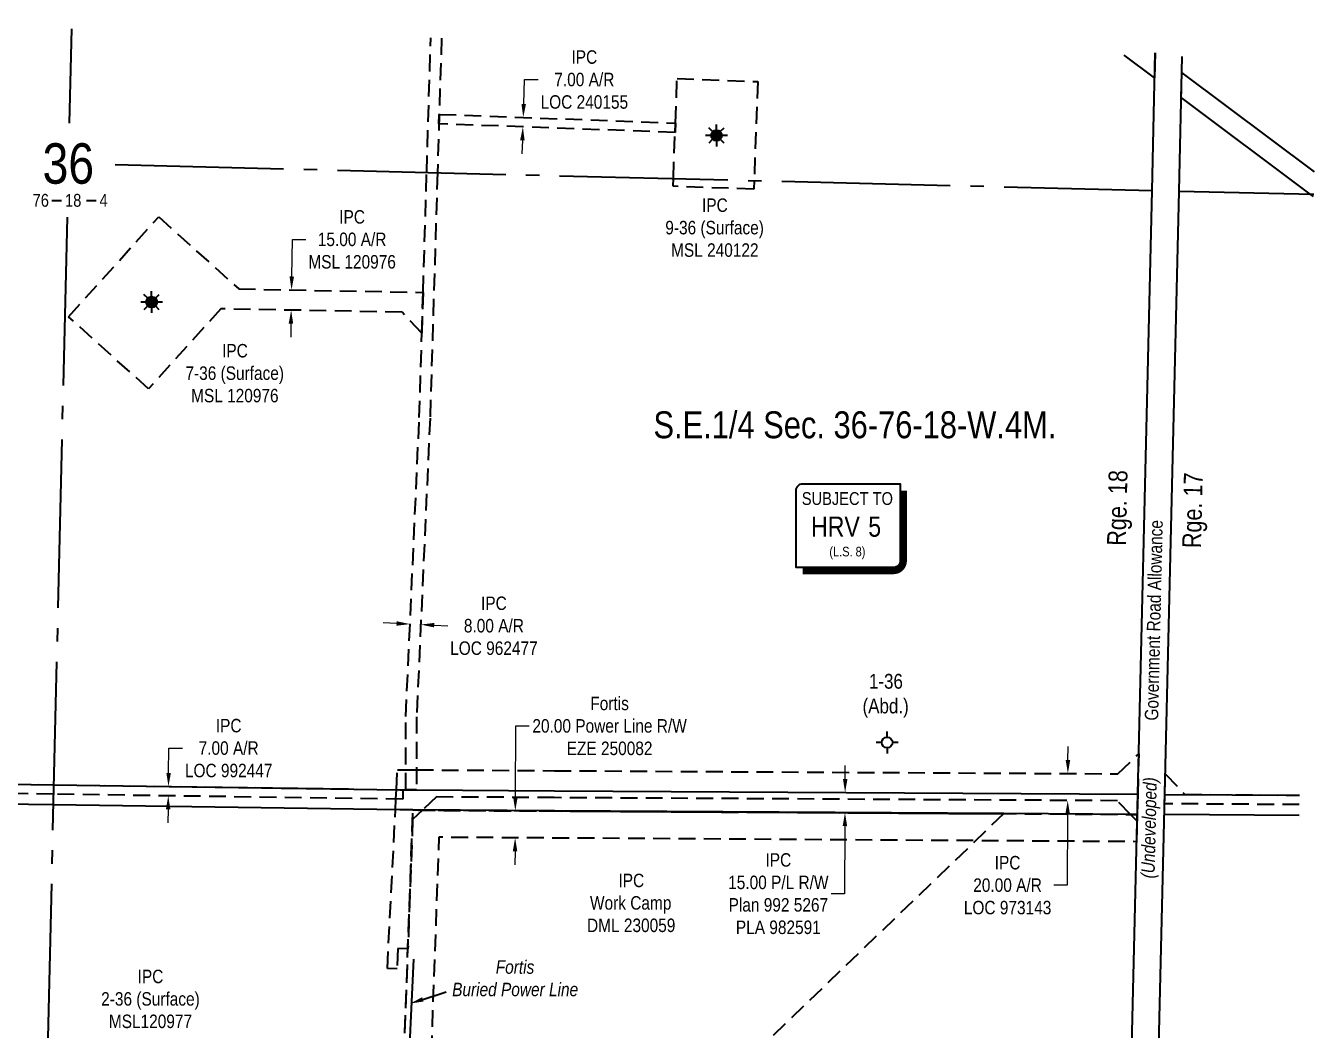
# Model space of a CAD drawing. Extents: x 394633 to 396608, y 6164206 to 6166988.
# Drawn here: x 395576 to 396532, y 6165294 to 6166039 of the extents above; entities that cross this region are included whole.
import ezdxf
from ezdxf.enums import TextEntityAlignment as Align

# ---------------------------------------------------------------- set-up
doc = ezdxf.new("R2010")
doc.units = 0
doc.header["$LTSCALE"] = 5
doc.header["$PDSIZE"] = 0.5
for name, pattern in [('foc-ACCESSROAD', [3.75, 2.5, -1.25]), ('foc-FLOWLINE', [3.75, 2.5, -1.25]), ('foc-QUARTERLINE', [33, 25, -3, 2, -3])]:
    doc.linetypes.add(name, pattern=pattern)
doc.layers.get('Defpoints').update_dxf_attribs({"color": 9})
for name, color, linetype in [('10', 1, 'Continuous'), ('9', 3, 'Continuous'), ('AS-POWER', 104, 'foc-POWER'), ('C-AR', 13, 'foc-ACCESSROAD'), ('C-RW', 13, 'Continuous'), ('C-SYMBOL', 7, 'Continuous'), ('C-WS', 13, 'foc-ACCESSROAD'), ('C-WS-S', 8, 'Continuous'), ('CG-NOTES', 7, 'Continuous'), ('CTW', 7, 'Continuous'), ('D-TXT', 6, 'Continuous'), ('F-EZE', 190, 'foc-FLOWLINE'), ('F-WS-S', 8, 'Continuous'), ('L-ROAD-T', 7, 'Continuous'), ('L-SEC', 7, 'Continuous'), ('L-SECLBL', 7, 'Continuous'), ('L-SECQ', 8, 'foc-QUARTERLINE')]:
    doc.layers.add(name, color=color, linetype=linetype)
for name, color, linetype, lineweight in [('C-AR-T', 13, 'Continuous', 9), ('C-RW-T', 13, 'Continuous', 9), ('C-WS-T', 13, 'Continuous', 9), ('F-EZE-T', 190, 'Continuous', 9), ('F-WS-T', 190, 'Continuous', 9), ('T-TEXT', 48, 'Continuous', 18)]:
    doc.layers.add(name, color=color, linetype=linetype, lineweight=lineweight)
doc.styles.add('100L', font='ARIALN.TTF', dxfattribs={"height": 11})
doc.styles.add('175L', font='ARIALN.TTF', dxfattribs={"height": 20})
doc.styles.add('80CG', font='ARIALN.TTF', dxfattribs={"height": 10})
doc.styles.add('80L', font='ARIALN.TTF', dxfattribs={"height": 10})
doc.styles.add('80LS', font='ARIALNI.TTF', dxfattribs={"height": 10})
doc.styles.add('foc-LtypeFont', font='ARIALN.TTF', dxfattribs={"height": 7.35})
doc.styles.add('HRV', font='ARIALN.TTF', dxfattribs={"height": 3})
doc.styles.add('SIMPLEX', font='ARIALN.TTF')
doc.linetypes.add('foc-POWER', pattern='A,6,-1,["P",foc-LtypeFont,S=0.2,R=0,X=-0.625,Y=-0.75],-1.24,4', length=12.24)
doc.dimstyles.new('Compass 5 000', dxfattribs={"dimscale": 5, "dimtxt": 9, "dimasz": 2, "dimexe": 0.2, "dimexo": 0.0625, "dimgap": 0.5, "dimtad": 0, "dimtih": 1, "dimtoh": 1, "dimzin": 0, "dimdsep": 46, "dimtxsty": '80CG', "dimcen": 0.1, "dimse1": 1, "dimse2": 1, "dimclrd": 256, "dimclrt": 256, "dimaunit": 1, "dimadec": 4, "dimazin": 0, "dimtfac": 0.06, "dimtofl": 0, "dimtmove": 0, "dimatfit": 1, "dimfxl": 0.2, "dimtolj": 1, "dimtzin": 0, "dimlwd": -1, "dimarcsym": 0})

# ---------------------------------------------------------------- blocks, each defined once
blk = doc.blocks.new('L-SECLBL')
at = {"layer": '9', "color": 7}
for p, q in [((-5.08, -27.83), (-12.29, -27.83)), ((20.7, -27.83), (13.5, -27.83))]:
    blk.add_line(p, q, dxfattribs=at)
at = {"layer": '10', "color": 2, "style": 'SIMPLEX'}
blk.add_attdef('SEC', text='', height=30, dxfattribs=at).set_placement((0, 0), align=Align.MIDDLE)
at = {"layer": '10', "color": 5, "style": '80L'}
blk.add_attdef('TWP', text='', height=9.5, dxfattribs=at).set_placement((-14.43, -27.37), align=Align.MIDDLE_RIGHT)
blk.add_attdef('RGE', text='', height=9.5, dxfattribs=at).set_placement((3.62, -27.37), align=Align.MIDDLE_CENTER)
blk.add_attdef('MER', text='', height=9.5, dxfattribs=at).set_placement((23.17, -27.37), align=Align.MIDDLE_LEFT)
blk = doc.blocks.new('HRV')
blk.add_lwpolyline([(-35.14, 31.6), (37.21, 31.6), (37.21, -25.54, -0.414214), (32.21, -30.54), (-40.14, -30.54), (-40.14, 26.6, -0.414214)], format="xyb", close=True)
at = {"const_width": 5, "flags": 128}
blk.add_lwpolyline([(-35.14, -33.04), (32.21, -33.04, 0.414214), (39.71, -25.54), (39.71, 26.6)], format="xyb", dxfattribs=at)
at = {"style": '80L'}
blk.add_text('SUBJECT TO', height=9.5, dxfattribs=at).set_placement((-2.01, 13.06), align=Align.BOTTOM_CENTER)
blk.add_attdef('(N.W.1/4 00)', text='', height=7.12, dxfattribs=at).set_placement((-2.01, -24.45), align=Align.BOTTOM_CENTER)
at = {"layer": 'CTW', "color": 3, "style": 'HRV'}
blk.add_text('HRV', height=15, dxfattribs=at).set_placement((-10.88, -0.18), align=Align.MIDDLE_CENTER)
blk.add_attdef('0', text='', height=15, dxfattribs=at).set_placement((18.28, -0.18), align=Align.MIDDLE_CENTER)
blk = doc.blocks.new('GABD')
for p, q in [((-0.81, 0), (-1.62, 0)), ((0, 0.81), (0, 1.62)), ((1.62, 0), (0.81, 0)), ((0, -0.81), (0, -1.62))]:
    blk.add_line(p, q)
blk.add_circle((0, 0), 0.8)
blk = doc.blocks.new('GAS')
h = blk.add_hatch(color=255)
h.dxf.hatch_style = 1
edge = h.paths.add_edge_path()
edge.add_arc((0, 0), 0.9, 0, 360)
for p, q in [((-0.81, 0), (-1.62, 0)), ((-0.57, 0.57), (-1.14, 1.14)), ((0, 0.81), (0, 1.62)), ((0.57, 0.57), (1.14, 1.14)), ((1.62, 0), (0.81, 0)), ((-0.57, -0.57), (-1.14, -1.14)), ((0, -0.81), (0, -1.62)), ((1.14, -1.14), (0.57, -0.57))]:
    blk.add_line(p, q)
blk.add_circle((0, 0), 0.8)
blk = doc.blocks.new('*D439')
at = {"layer": 'C-AR-T', "transparency": 16777216}
for p, q in [((395851.15, 6165595.55), (395841.16, 6165596)), ((395879.12, 6165594.29), (395889.11, 6165593.84))]:
    blk.add_line(p, q, dxfattribs=at)
for points in [[(395851.23, 6165597.22), (395851.08, 6165593.89), (395861.14, 6165595.1)], [(395879.19, 6165595.96), (395879.04, 6165592.63), (395869.13, 6165594.74)]]:
    blk.add_solid(points, dxfattribs=at)
at = {"layer": 'Defpoints', "color": 0, "transparency": 16777216}
for p in [(395864.22, 6165663.46), (395872.21, 6165663.1), (395869.13, 6165594.74)]:
    blk.add_point(p, dxfattribs=at)
at = {"layer": 'C-AR-T', "transparency": 16777216, "insert": (395923.41, 6165593.84), "char_height": 10, "attachment_point": 5, "style": '80CG'}
blk.add_mtext('\\A1;IPC\\P8.00 A/R^JLOC 962477', dxfattribs=at)
blk = doc.blocks.new('*D440')
at = {"layer": 'C-AR-T', "transparency": 16777216}
for p, q in [((396349.47, 6165494.16), (396349.52, 6165504.16)), ((396349.25, 6165454.17), (396348.96, 6165401.26)), ((396348.96, 6165401.26), (396338.96, 6165401.26))]:
    blk.add_line(p, q, dxfattribs=at)
for points in [[(396347.8, 6165494.17), (396351.14, 6165494.15), (396349.41, 6165484.16)], [(396347.58, 6165454.18), (396350.92, 6165454.16), (396349.31, 6165464.17)]]:
    blk.add_solid(points, dxfattribs=at)
at = {"layer": 'Defpoints', "color": 0, "transparency": 16777216}
for p in [(396125.07, 6165485.39), (396349.41, 6165484.16), (396124.96, 6165465.41)]:
    blk.add_point(p, dxfattribs=at)
at = {"layer": 'C-AR-T', "transparency": 16777216, "insert": (396304.66, 6165401.26), "char_height": 10, "attachment_point": 5, "style": '80CG'}
blk.add_mtext('\\A1;IPC^J20.00 A/R\\PLOC 973143', dxfattribs=at)
blk = doc.blocks.new('*D441')
at = {"layer": 'C-AR-T', "transparency": 16777216}
for p, q in [((395681.99, 6165484.59), (395682.25, 6165503)), ((395682.25, 6165503), (395692.25, 6165503)), ((395681.61, 6165457.6), (395681.46, 6165447.6))]:
    blk.add_line(p, q, dxfattribs=at)
for points in [[(395680.32, 6165484.61), (395683.65, 6165484.57), (395681.85, 6165474.59)], [(395679.94, 6165457.63), (395683.27, 6165457.58), (395681.75, 6165467.6)]]:
    blk.add_solid(points, dxfattribs=at)
at = {"layer": 'Defpoints', "color": 0, "transparency": 16777216}
for p in [(395681.85, 6165474.59), (395739.62, 6165473.77), (395739.52, 6165466.78)]:
    blk.add_point(p, dxfattribs=at)
at = {"layer": 'C-AR-T', "transparency": 16777216, "insert": (395726.55, 6165503), "char_height": 10, "attachment_point": 5, "style": '80CG'}
blk.add_mtext('\\A1;IPC\\P7.00 A/R\\PLOC 992447', dxfattribs=at)
blk = doc.blocks.new('*D442')
at = {"layer": 'C-AR-T', "transparency": 16777216}
for p, q in [((395945.54, 6165981.2), (395946.21, 6165999.29)), ((395946.21, 6165999.29), (395956.21, 6165999.29)), ((395944.55, 6165954.22), (395944.18, 6165944.23))]:
    blk.add_line(p, q, dxfattribs=at)
for points in [[(395943.88, 6165981.26), (395947.21, 6165981.14), (395945.18, 6165971.2)], [(395942.89, 6165954.28), (395946.22, 6165954.16), (395944.92, 6165964.21)]]:
    blk.add_solid(points, dxfattribs=at)
at = {"layer": 'Defpoints', "color": 0, "transparency": 16777216}
for p in [(395945.18, 6165971.2), (396014.45, 6165968.65), (396014.19, 6165961.66)]:
    blk.add_point(p, dxfattribs=at)
at = {"layer": 'C-AR-T', "transparency": 16777216, "insert": (395990.54, 6165999.29), "char_height": 10, "attachment_point": 5, "style": '80CG'}
blk.add_mtext('\\A1;IPC^J7.00 A/R\\PLOC 240155', dxfattribs=at)
blk = doc.blocks.new('*D452')
at = {"layer": 'C-RW-T', "transparency": 16777216}
for p, q in [((396184.14, 6165480.09), (396184.2, 6165490.09)), ((396183.93, 6165445.1), (396183.62, 6165394.96)), ((396183.62, 6165394.96), (396173.62, 6165394.96))]:
    blk.add_line(p, q, dxfattribs=at)
for points in [[(396182.48, 6165480.1), (396185.81, 6165480.08), (396184.08, 6165470.09)], [(396182.26, 6165445.11), (396185.59, 6165445.09), (396183.99, 6165455.1)]]:
    blk.add_solid(points, dxfattribs=at)
at = {"layer": 'Defpoints', "color": 0, "transparency": 16777216}
for p in [(396176.42, 6165470.14), (396176.33, 6165455.15), (396183.99, 6165455.1)]:
    blk.add_point(p, dxfattribs=at)
at = {"layer": 'C-RW-T', "transparency": 16777216, "insert": (396134.53, 6165394.96), "char_height": 10, "attachment_point": 5, "style": '80CG'}
blk.add_mtext('\\A1;IPC\\P15.00 P/L R/W\\PPlan 992 5267\\PPLA 982591', dxfattribs=at)
blk = doc.blocks.new('*D473')
at = {"layer": 'Defpoints', "color": 0, "transparency": 16777216}
for p in [(395939.29, 6165456.6), (396062.68, 6165455.85), (396062.56, 6165435.7)]:
    blk.add_point(p, dxfattribs=at)
at = {"layer": 'F-EZE-T', "transparency": 16777216}
for p, q in [((395939.35, 6165466.6), (395939.68, 6165519.47)), ((395939.68, 6165519.47), (395949.68, 6165519.47)), ((395939.11, 6165426.45), (395939.05, 6165416.45))]:
    blk.add_line(p, q, dxfattribs=at)
for points in [[(395937.69, 6165466.61), (395941.02, 6165466.59), (395939.29, 6165456.6)], [(395937.44, 6165426.46), (395940.77, 6165426.44), (395939.17, 6165436.45)]]:
    blk.add_solid(points, dxfattribs=at)
at = {"layer": 'F-EZE-T', "transparency": 16777216, "insert": (396009.27, 6165519.47), "char_height": 10, "attachment_point": 5, "style": '80CG'}
blk.add_mtext('\\A1;Fortis\\P20.00 Power Line R/W\\PEZE 250082', dxfattribs=at)
blk = doc.blocks.new('*D475')
at = {"layer": 'C-AR-T', "transparency": 16777216}
for p, q in [((395773.4, 6165853.14), (395773.89, 6165880.64)), ((395773.89, 6165880.64), (395783.89, 6165880.64)), ((395772.76, 6165818.15), (395772.58, 6165808.16))]:
    blk.add_line(p, q, dxfattribs=at)
for points in [[(395771.73, 6165853.17), (395775.06, 6165853.11), (395773.21, 6165843.14)], [(395771.1, 6165818.18), (395774.43, 6165818.12), (395772.94, 6165828.15)]]:
    blk.add_solid(points, dxfattribs=at)
at = {"layer": 'Defpoints', "color": 0, "transparency": 16777216}
for p in [(395773.21, 6165843.14), (395789.22, 6165842.85), (395788.95, 6165827.86)]:
    blk.add_point(p, dxfattribs=at)
at = {"layer": 'C-AR-T', "transparency": 16777216, "insert": (395818.18, 6165880.64), "char_height": 10, "attachment_point": 5, "style": '80CG'}
blk.add_mtext('\\A1;IPC\\P15.00 A/R\\PMSL 120976', dxfattribs=at)

msp = doc.modelspace()

# ---------------------------------------------------------------- linework, layer by layer
at = {"layer": 'AS-POWER', "color": 1, "true_color": 0xff0101}
msp.add_lwpolyline([(395870.689, 6165316.532), (395887.889, 6165322.157)], dxfattribs=at)
msp.add_solid([(395871.207, 6165314.948), (395861.188, 6165313.425), (395870.172, 6165318.115)], dxfattribs=at)
at = {"layer": 'C-AR'}
for points in [[(395884.524, 6166030.129), (395881.518, 6165930.213), (395876.037, 6165748.025), (395866.046, 6165526.377), (395865.961, 6165472.081), (395857.967, 6165472.131), (395858.053, 6165526.56), (395868.05, 6165748.368), (395869.94, 6165811.178), (395870.854, 6165841.369), (395873.527, 6165930.414), (395876.533, 6166030.329)], [(396521.181, 6165461.057), (396421.243, 6165461.726), (396421.408, 6165468.725), (396421.76, 6165483.651), (396436.346, 6165468.63), (396521.347, 6165468.06)]]:
    msp.add_lwpolyline(points, dxfattribs=at)
for points in [[(396057.882, 6165960.057), (395882.61, 6165966.505), (395882.821, 6165973.497), (396058.139, 6165967.048), (396057.882, 6165960.057)], [(395230.335, 6165509.235), (395360.746, 6165479.139), (395596.704, 6165475.798), (395853.659, 6165472.159), (395855.892, 6165472.145), (395855.715, 6165465.143), (395596.54, 6165468.801), (395359.899, 6165472.151), (394794.589, 6165602.64), (394794.753, 6165609.786), (395017.347, 6165558.396), (395024.31, 6165556.789), (395223.373, 6165510.842), (395230.335, 6165509.235)], [(396401.301, 6165468.759), (396401.136, 6165461.761), (396400.948, 6165453.774), (396400.832, 6165448.891), (396396.005, 6165453.805), (396386.132, 6165463.965), (395968.193, 6165466.272), (395880.836, 6165466.822), (395870.502, 6165457.061), (395863.099, 6165450.069), (395859.634, 6165354.074), (395852.111, 6165354.162), (395851.523, 6165339.18), (395844.351, 6165339.461), (395850.335, 6165457.217), (395850.741, 6165465.213), (395851.096, 6165472.195), (395851.849, 6165487.008), (395853.54, 6165486.985), (395857.99, 6165486.957), (395865.984, 6165486.906), (395968.304, 6165486.257), (396386.598, 6165483.956), (396402.012, 6165498.862), (396401.301, 6165468.759)]]:
    msp.add_lwpolyline(points, close=True, dxfattribs=at)
at = {"layer": 'C-RW'}
for points in [[(396414.261, 6166019.083), (396413.832, 6166000.684), (396391.248, 6166017.457)], [(396531.834, 6165912.405), (396529.291, 6165914.309), (396433.595, 6165985.909), (396434.024, 6166004.302), (396532.27, 6165930.909)], [(396520.993, 6165453.068), (396421.054, 6165453.736), (396421.243, 6165461.726), (396421.408, 6165468.725), (396521.347, 6165468.056)]]:
    msp.add_lwpolyline(points, dxfattribs=at)
msp.add_lwpolyline([(394794.753, 6165609.786), (395360.746, 6165479.139), (395596.704, 6165475.798), (395853.659, 6165472.159), (395855.892, 6165472.145), (395857.967, 6165472.131), (395865.961, 6165472.08), (395968.406, 6165471.413), (396401.301, 6165468.759), (396401.136, 6165461.761), (396400.947, 6165453.774), (396301.842, 6165454.378), (395968.316, 6165456.426), (395863.353, 6165457.108), (395855.351, 6165457.161), (395853.508, 6165457.173), (395596.352, 6165460.813), (395358.921, 6165464.175), (394794.402, 6165594.48), (394794.589, 6165602.641), (394794.753, 6165609.786)], close=True, dxfattribs=at)
at = {"layer": 'C-WS'}
for points in [[(396116.564, 6165924.321), (396116.329, 6165917.911), (396056.413, 6165920.115), (396056.622, 6165925.823), (396057.882, 6165960.057), (396058.139, 6165967.048), (396059.351, 6166000.003), (396119.267, 6165997.799), (396116.564, 6165924.321)], [(395870.854, 6165841.369), (395869.94, 6165811.178), (395855.271, 6165826.661), (395720.705, 6165829.098), (395667.051, 6165769.688), (395607.723, 6165823.269), (395674.7, 6165897.43), (395734.027, 6165843.848), (395870.854, 6165841.369)], [(396106.505, 6165266.454), (396105.77, 6165243.872), (395856.017, 6165253.872), (395863.353, 6165457.108), (395968.316, 6165456.426), (396301.842, 6165454.38), (396106.505, 6165266.454)]]:
    msp.add_lwpolyline(points, close=True, dxfattribs=at)
at = {"layer": 'L-SEC'}
for p, q in [((396411.878, 6165916.937), (396414.261, 6166019.083)), ((396431.975, 6165916.489), (396434.306, 6166016.38)), ((396392.911, 6165113.243), (396411.878, 6165916.937)), ((396413.008, 6165112.794), (396431.975, 6165916.489))]:
    msp.add_line(p, q, dxfattribs=at)
at = {"layer": 'L-SECQ'}
for p, q in [((395609.898, 6166036.997), (395608.253, 6165967.004)), ((395642.271, 6165936.226), (396411.878, 6165916.937)), ((396431.975, 6165916.489), (396531.877, 6165914.259)), ((395606.609, 6165897.075), (395588.653, 6165133.337))]:
    msp.add_line(p, q, dxfattribs=at)

# ---------------------------------------------------------------- block references
at = {"layer": 'C-WS-S', "color": 5, "xscale": 4.996364795917454, "yscale": 4.996364795917454, "zscale": 4.996364795917454}
for p in [(396088.619, 6165957.84), (395669.384, 6165834.164)]:
    msp.add_blockref('GAS', p, dxfattribs=at)
at = {"layer": 'CG-NOTES', "color": 5, "xscale": 0.9992751313859919, "yscale": 0.9992751313859919, "zscale": 0.9992751313859919}
msp.add_blockref('HRV', (396187.775, 6165667.653), dxfattribs=at).add_auto_attribs({'(N.W.1/4 00)': '(L.S. 8)', '0': '5'})
at = {"layer": 'F-WS-S', "color": 5, "xscale": 4.996364795917454, "yscale": 4.996364795917454, "zscale": 4.996364795917454}
msp.add_blockref('GABD', (396215.249, 6165507.199), dxfattribs=at)
at = {"layer": 'L-SECLBL', "color": 3, "xscale": 0.999272959183491, "yscale": 0.999272959183491, "zscale": 0.999272959183491}
msp.add_blockref('L-SECLBL', (395607.548, 6165937.033), dxfattribs=at).add_auto_attribs({'SEC': '36', 'TWP': '76', 'RGE': '18', 'MER': '4'})

# ---------------------------------------------------------------- texts
at = {"layer": 'AS-POWER', "color": 10, "insert": (395891.831, 6165345.528), "char_height": 9.99266, "attachment_point": 1, "style": '80L'}
msp.add_mtext_dynamic_manual_height_columns('\\pi32.949;{\\fArial Narrow|b0|i1|c0|p34;Fortis \\P\\pi0.59546;Buried Power Line}', width=93.94, gutter_width=50, heights=[0], dxfattribs=at)
at = {"layer": 'C-SYMBOL', "color": 3, "style": '175L'}
msp.add_text('S.E.1/4 Sec. 36-76-18-W.4M.', height=19.98546, dxfattribs=at).set_placement((396191.348, 6165727.062), align=Align.BOTTOM_CENTER)
at = {"layer": 'C-WS-T', "char_height": 9.99273, "attachment_point": 1, "style": '80L'}
for s, width, insert in [('\\pi31.924;IPC\\P\\pi4.6762;9-36 (Surface)\\P\\pi8.9535;MSL 240122', 81.36691, (396045.963, 6165911.067)), ('\\pi28.922;IPC\\P\\pi1.708;7-36 (Surface)\\P\\pi5.9205;MSL 120976', 75.36224, (395692.754, 6165803.035)), ('\\pi30.882;IPC\\P\\pi9.7446;Work Camp\\P\\pi7.5566;DML 230059', 79.28198, (395984.986, 6165409.802))]:
    msp.add_mtext_dynamic_manual_height_columns(s, width=width, gutter_width=50, heights=[0], dxfattribs=dict(at, insert=insert))
at = {"layer": 'C-WS-T', "insert": (395668.513, 6165316.801), "char_height": 9.99275, "width": 78.93769, "attachment_point": 5, "style": '80CG', "bg_fill": 3, "box_fill_scale": 1.15, "bg_fill_color": 256, "bg_fill_true_color": 256, "bg_fill_transparency": 0}
msp.add_mtext('\\A1;IPC\\P2-36 (Surface)\\PMSL120977', dxfattribs=at)
at = {"layer": 'D-TXT', "color": 3, "char_height": 13.9898, "attachment_point": 1, "rotation": 88.684457, "style": '80L'}
for s, width, insert in [('Rge. 18', 73.75526, (396378.452, 6165653.451)), ('Rge. 17', 63.86109, (396434.286, 6165651.684))]:
    msp.add_mtext_dynamic_manual_height_columns(s, width=width, gutter_width=47.5, heights=[0], dxfattribs=dict(at, insert=insert))
at = {"layer": 'F-WS-T', "insert": (396203.158, 6165558.145), "char_height": 10.992, "attachment_point": 1, "style": '100L'}
msp.add_mtext_dynamic_manual_height_columns('\\pi-1.3836;1-36 \\P\\pi-6.141;(Abd.)', width=20.48401, gutter_width=55, heights=[0], dxfattribs=at)
at = {"layer": 'L-ROAD-T', "style": '80L'}
msp.add_text('Government Road Allowance', height=9.99275, rotation=88.684457, dxfattribs=at).set_placement((396413.145, 6165597.915), align=Align.MIDDLE_CENTER)
at = {"layer": 'T-TEXT', "style": '80LS'}
msp.add_text('(Undeveloped)', height=9.99275, rotation=88.684457, dxfattribs=at).set_placement((396409.608, 6165443.879), align=Align.MIDDLE_CENTER)

# ---------------------------------------------------------------- dimensions: what is measured, and where the dimension line sits
at = {"layer": 'C-AR-T', "color": 2}
for base, p1, p2, angle, text, picture, middle in [((395945.176, 6165971.203), (396014.195, 6165961.664), (396014.452, 6165968.655), 87.893151, 'IPC^J7.00 A/R\\PLOC 240155', '*D442', (395990.544, 6165999.292)), ((395773.214, 6165843.138), (395788.947, 6165827.862), (395789.218, 6165842.848), 88.962159, 'IPC\\P15.00 A/R\\PMSL 120976', '*D475', (395818.178, 6165880.639)), ((396349.415, 6165484.16), (396124.955, 6165465.407), (396125.065, 6165485.394), 89.684865, 'IPC^J20.00 A/R\\PLOC 973143', '*D440', (396304.658, 6165401.257))]:
    dim = msp.add_linear_dim(base=base, p1=p1, p2=p2, angle=angle, text=text, dimstyle='Compass 5 000', dxfattribs=at)
    dim.commit()
    dim.dimension.update_dxf_attribs({"geometry": picture, "text_midpoint": middle, "dimtype": 161})
at = {"layer": 'C-AR-T'}
for base, p1, p2, angle, text, picture, middle in [((395869.128, 6165594.744), (395864.223, 6165663.458), (395872.209, 6165663.098), 357.419137, 'IPC\\P8.00 A/R^JLOC 962477', '*D439', (395923.409, 6165593.844)), ((395681.847, 6165474.592), (395739.521, 6165466.783), (395739.62, 6165473.774), 89.188815, 'IPC\\P7.00 A/R\\PLOC 992447', '*D441', (395726.55, 6165503.004))]:
    dim = msp.add_linear_dim(base=base, p1=p1, p2=p2, angle=angle, text=text, dimstyle='Compass 5 000', dxfattribs=at)
    dim.commit()
    dim.dimension.update_dxf_attribs({"geometry": picture, "text_midpoint": middle, "dimtype": 161})
at = {"layer": 'C-RW-T', "color": 5}
dim = msp.add_linear_dim(base=(396183.989, 6165455.104), p1=(396176.419, 6165470.138), p2=(396176.327, 6165455.151), angle=269.648782, text='IPC\\P15.00 P/L R/W\\PPlan 992 5267\\PPLA 982591', dimstyle='Compass 5 000', dxfattribs=at)
dim.commit()
dim.dimension.update_dxf_attribs({"geometry": '*D452', "text_midpoint": (396134.534, 6165394.959), "dimtype": 161})
at = {"layer": 'F-EZE-T', "color": 2}
dim = msp.add_linear_dim(base=(395939.293, 6165456.604), p1=(396062.557, 6165435.696), p2=(396062.681, 6165455.847), angle=89.648483, text='Fortis\\P20.00 Power Line R/W\\PEZE 250082', dimstyle='Compass 5 000', dxfattribs=at)
dim.commit()
dim.dimension.update_dxf_attribs({"geometry": '*D473', "text_midpoint": (396009.273, 6165519.467), "dimtype": 161})

# ---------------------------------------------------------------- next in the draw order: linework, layer by layer
at = {"layer": 'AS-POWER', "color": 10, "flags": 128}
msp.add_lwpolyline([(395688.827, 6164915.79), (395709.137, 6165247.568), (395757.403, 6165246.705), (395787.428, 6165247.842), (395859.246, 6165246.468), (395863.915, 6165346.466)], dxfattribs=at)
at = {"layer": 'F-EZE', "flags": 128}
msp.add_lwpolyline([(395477.135, 6164917.956), (395301.195, 6164923.574), (395301.241, 6165072.156), (395256.274, 6165072.158), (395256.279, 6165172.084), (395241.29, 6165172.085), (395241.29, 6165182.078), (395256.279, 6165182.077), (395256.282, 6165247.029), (395241.293, 6165247.03), (395241.294, 6165257.023), (395266.276, 6165257.022), (395266.272, 6165182.077), (395266.267, 6165082.15), (395291.249, 6165082.149), (395291.249, 6165087.145), (395301.242, 6165087.145), (395301.242, 6165082.148), (395311.234, 6165082.148), (395311.228, 6164933.251), (395477.524, 6164927.942), (395684.709, 6164920.953), (395698.424, 6165259.996), (395855.973, 6165253.715), (395863.316, 6165456.933), (396400.948, 6165453.774), (396400.471, 6165433.576), (395882.588, 6165436.826), (395875.221, 6165232.946), (395717.586, 6165239.231), (395710.333, 6165059.953), (395700.346, 6165060.29), (395694.694, 6164920.563), (395884.489, 6164913.152), (395900.745, 6164912.518), (395901.99, 6164944.91), (395911.976, 6164944.526), (395910.346, 6164902.142), (395884.108, 6164903.167), (395882.775, 6164868.228), (395909.125, 6164867.201), (395908.736, 6164857.216), (395872.408, 6164858.632), (395874.123, 6164903.557), (395684.319, 6164910.968), (395487.12, 6164917.566), (395486.03, 6164889.056), (395501.782, 6164888.336), (395499.773, 6164841.413), (395462.834, 6164842.995), (395464.843, 6164889.918), (395476.045, 6164889.438), (395477.135, 6164917.956)], close=True, dxfattribs=at)

doc.saveas('drawing.dxf')
